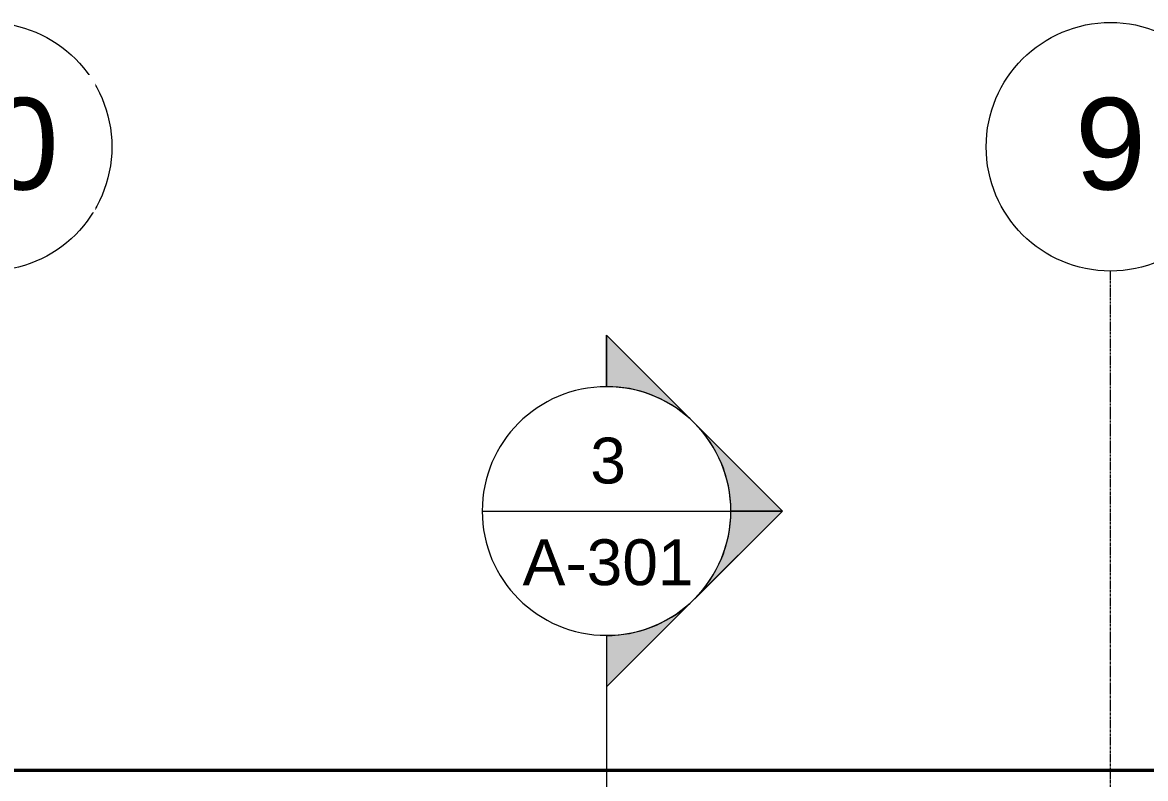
# Model space of a CAD drawing. Header units: inches. Extents: x 20426 to 36348, y -461 to 673.
# Drawn here: x 32971.2 to 33260.2, y 443.1 to 637.8 of the extents above; entities that cross this region are included whole.
import ezdxf

# ---------------------------------------------------------------- set-up
doc = ezdxf.new("R2010")
doc.units = ezdxf.units.IN
doc.header["$MEASUREMENT"] = 0
doc.linetypes.add('Grid Line 1_2_', pattern=[0.875, 0.5, -0.125, 0.125, -0.125])
for name, color, linetype, lineweight in [('A-ROOF', 132, 'Continuous', 13), ('A-WALL', 113, 'Continuous', 13), ('G-ANNO-SYMB', 111, 'Continuous', 9), ('S-GRID', 1, 'Continuous', 9), ('S-GRID-IDEN', 1, 'Continuous', 9)]:
    doc.layers.add(name, color=color, linetype=linetype, lineweight=lineweight)
doc.styles.add('Arial_1', font='arial.ttf', dxfattribs={"height": 23.60479})
doc.styles.add('Arial_2', font='arial.ttf', dxfattribs={"height": 11.802395})

# ---------------------------------------------------------------- blocks, each defined once
blk = doc.blocks.new('Grid - Grid Head - Circle-14747-Elevation - North')
at = {"layer": 'S-GRID-IDEN'}
blk.add_circle((-22796.39, 605.76), 32, dxfattribs=at)
blk = doc.blocks.new('Section - Section Head - Filled-1526-Elevation - North')
at = {"layer": 'G-ANNO-SYMB'}
h = blk.add_hatch(color=256, dxfattribs=at)
edge = h.paths.add_edge_path(flags=0)
edge.add_arc((-25238.09, 512), 32.04, 47.9216, 90)
edge.add_line((-25238.09, 544.04), (-25238.09, 557.25))
edge.add_line((-25238.09, 557.25), (-25216.62, 535.78))
h = blk.add_hatch(color=256, dxfattribs=at)
edge = h.paths.add_edge_path(flags=0)
edge.add_line((-25215.47, 534.63), (-25192.84, 512))
edge.add_line((-25192.84, 512), (-25206.09, 512))
edge.add_arc((-25238.09, 512), 32, 0, 45)
h = blk.add_hatch(color=256, dxfattribs=at)
edge = h.paths.add_edge_path(flags=0)
edge.add_arc((-25238.09, 512), 32, 315, 360)
edge.add_line((-25206.09, 512), (-25192.84, 512))
edge.add_line((-25192.84, 512), (-25215.47, 489.37))
h = blk.add_hatch(color=256, dxfattribs=at)
edge = h.paths.add_edge_path(flags=0)
edge.add_line((-25216.62, 488.22), (-25238.09, 466.75))
edge.add_line((-25238.09, 466.75), (-25238.09, 479.96))
edge.add_arc((-25238.09, 512), 32.04, 270, 312.0784)
for p, q in [((-25192.84, 512), (-25238.09, 557.25)), ((-25238.09, 544), (-25238.09, 557.25)), ((-25216.62, 535.78), (-25238.09, 557.25)), ((-25238.09, 557.25), (-25238.09, 544.04)), ((-25192.84, 512), (-25215.47, 534.63)), ((-25192.84, 512), (-25238.09, 466.75)), ((-25215.47, 489.37), (-25192.84, 512)), ((-25206.09, 512), (-25192.84, 512)), ((-25192.84, 512), (-25206.09, 512)), ((-25238.09, 466.75), (-25216.62, 488.22)), ((-25238.09, 480), (-25238.09, 466.75)), ((-25238.09, 479.96), (-25238.09, 466.75))]:
    blk.add_line(p, q, dxfattribs=at)
for radius, start, end in [(32, 90, 270), (32.04, 47.9216, 90), (32, 270, 90), (32, 0, 45), (32, 315, 360), (32.04, 270, 312.0784)]:
    blk.add_arc((-25238.09, 512), radius, start, end, dxfattribs=at)

msp = doc.modelspace()

# ---------------------------------------------------------------- hatches: boundary and pattern name
at = {"layer": 'A-ROOF', "transparency": 33554611}
msp.add_hatch(color=256, dxfattribs=at).paths.add_polyline_path([(33990.57, 445.1), (35577.32, 445.1), (35577.32, 445.57), (32366.38, 445.57), (32366.38, 445.1), (33957.32, 445.1)], flags=0)

# ---------------------------------------------------------------- linework, layer by layer
at = {"layer": 'A-ROOF'}
msp.add_line((32366.38, 445.57), (35577.32, 445.57), dxfattribs=at)
at = {"layer": 'A-WALL'}
for p, q in [((35576.82, 445.1), (32366.38, 445.1)), ((32367.17, 445.03), (35575.94, 445.03))]:
    msp.add_line(p, q, dxfattribs=at)
at = {"layer": 'G-ANNO-SYMB'}
for p, q in [((33089.46, 512), (33153.46, 512)), ((33121.46, 480), (33121.46, -54.82))]:
    msp.add_line(p, q, dxfattribs=at)
at = {"layer": 'S-GRID', "linetype": 'Grid Line 1_2_'}
msp.add_line((33251.17, -132), (33251.17, 573.76), dxfattribs=at)

# ---------------------------------------------------------------- block references
at = {"layer": 'G-ANNO-SYMB'}
msp.add_blockref('Section - Section Head - Filled-1526-Elevation - North', (58359.56, 0), dxfattribs=at)
at = {"layer": 'S-GRID-IDEN'}
for p in [(55758.56, 0), (56047.56, 0)]:
    msp.add_blockref('Grid - Grid Head - Circle-14747-Elevation - North', p, dxfattribs=at)

# ---------------------------------------------------------------- texts
at = {"layer": 'G-ANNO-SYMB', "attachment_point": 2, "line_spacing_factor": 0.938532, "style": 'Arial_2'}
for s, insert, char_height, width in [('3', (33121.87, 530.89), 11.8, 10.944), ('A-301', (33121.87, 504.71), 11.802, 52.416)]:
    msp.add_mtext(s, dxfattribs=dict(at, insert=insert, char_height=char_height, width=width))

# ---------------------------------------------------------------- next in the draw order: texts
at = {"layer": 'S-GRID-IDEN', "attachment_point": 2, "line_spacing_factor": 0.938532, "style": 'Arial_1', "bg_fill": 3, "box_fill_scale": 1.25, "bg_fill_color": 0, "bg_fill_transparency": 0}
for s, insert, char_height, width in [('10', (32962.16, 618.35), 23.605, 43.776), ('9', (33251.16, 618.35), 23.6, 21.888)]:
    msp.add_mtext(s, dxfattribs=dict(at, insert=insert, char_height=char_height, width=width))

doc.saveas('drawing.dxf')
